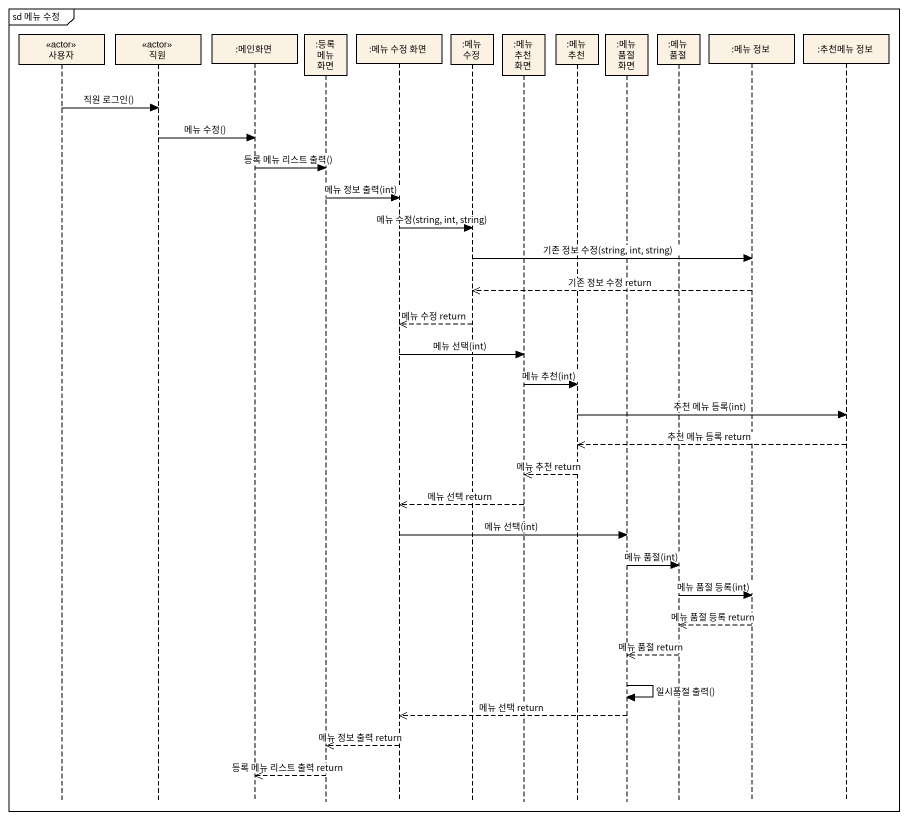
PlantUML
@startuml
mainframe sd 메뉴 수정
hide footbox
participant 사용자 <<actor>>
participant 직원 <<actor>>
participant ":메인화면" as 메인화면
participant ":등록 메뉴 화면" as 등록_메뉴_화면
participant ":메뉴 수정 화면" as 메뉴_수정_화면
participant ":메뉴 수정" as 메뉴_수정
participant ":메뉴 추천 화면" as 메뉴_추천_화면
participant ":메뉴 추천" as 메뉴_추천
participant ":메뉴 품절 화면" as 메뉴_품절_화면
participant ":메뉴 품절" as 메뉴_품절
participant ":메뉴 정보" as 메뉴_정보
participant ":추천메뉴 정보" as 추천메뉴_정보

사용자 -> 직원 : 직원 로그인()
직원 -> 메인화면 : 메뉴 수정()
메인화면 -> 등록_메뉴_화면 : 등록 메뉴 리스트 출력()
등록_메뉴_화면 -> 메뉴_수정_화면 : 메뉴 정보 출력(int)
메뉴_수정_화면 -> 메뉴_수정 : 메뉴 수정(string, int, string)
메뉴_수정 -> 메뉴_정보 : 기존 정보 수정(string, int, string)
메뉴_정보 -->> 메뉴_수정 : 기존 정보 수정 return
메뉴_수정 -->> 메뉴_수정_화면 : 메뉴 수정 return
메뉴_수정_화면 -> 메뉴_추천_화면 : 메뉴 선택(int)
메뉴_추천_화면 -> 메뉴_추천 : 메뉴 추천(int)
메뉴_추천 -> 추천메뉴_정보 : 추천 메뉴 등록(int)
추천메뉴_정보 -->> 메뉴_추천 : 추천 메뉴 등록 return
메뉴_추천 -->> 메뉴_추천_화면 : 메뉴 추천 return
메뉴_추천_화면 -->> 메뉴_수정_화면 : 메뉴 선택 return
메뉴_수정_화면 -> 메뉴_품절_화면 : 메뉴 선택(int)
메뉴_품절_화면 -> 메뉴_품절 : 메뉴 품절(int)
메뉴_품절 -> 메뉴_정보 : 메뉴 품절 등록(int)
메뉴_정보 -->> 메뉴_품절 : 메뉴 품절 등록 return
메뉴_품절 -->> 메뉴_품절_화면 : 메뉴 품절 return
메뉴_품절_화면 -> 메뉴_품절_화면 : 일시품절 출력()
메뉴_품절_화면 -->> 메뉴_수정_화면 : 메뉴 선택 return
메뉴_수정_화면 -->> 등록_메뉴_화면 : 메뉴 정보 출력 return
등록_메뉴_화면 -->> 메인화면 : 등록 메뉴 리스트 출력 return
@enduml
